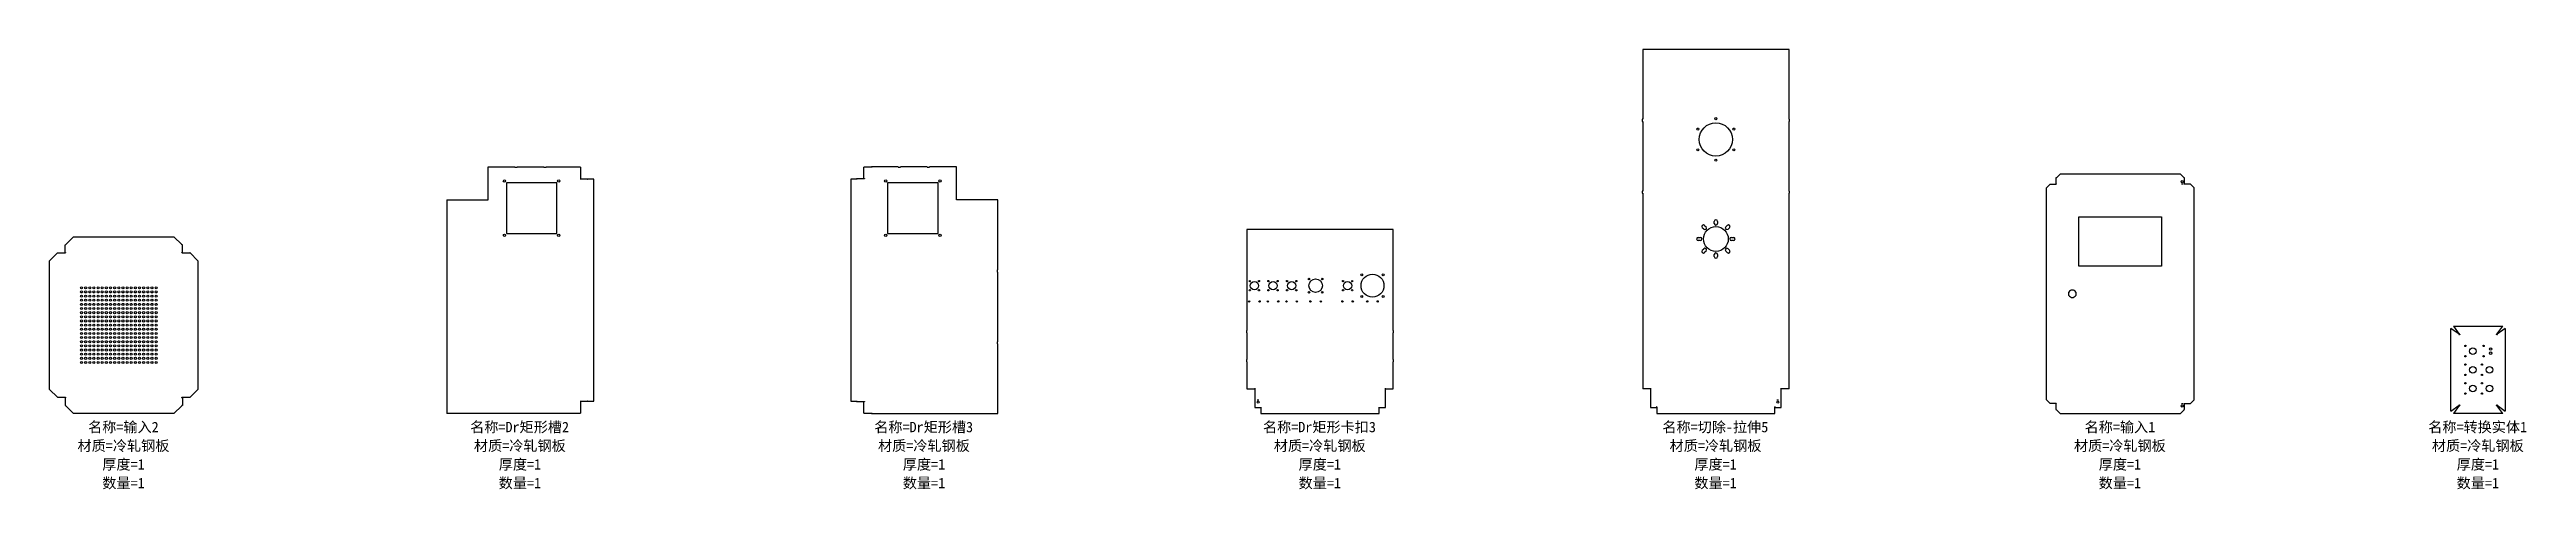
# Model space of a CAD drawing. Header units: millimetres. Extents: x -179 to 5797, y -183 to 877.
import ezdxf

# ---------------------------------------------------------------- set-up
doc = ezdxf.new("R2010")
doc.units = ezdxf.units.MM
doc.layers.add('防拉孔线', color=30, linetype='Continuous')
doc.layers.add('零件信息', color=131, linetype='Continuous')
doc.styles.add('SLDTEXTSTYLE1', font='', dxfattribs={"bigfont": 'bigfont'})
doc.styles.get('SLDTEXTSTYLE1').set_extended_font_data('宋体')

msp = doc.modelspace()

# ---------------------------------------------------------------- linework, layer by layer
at = {"color": 7, "linetype": 'Continuous', "lineweight": 25}
for p, q in [((3664.9, 877.2), (3664.9, 709.2)), ((4017.9, 877.2), (3664.9, 877.2)), ((4017.9, 709.2), (4017.9, 877.2)), ((3663.9, 709.2), (3663.9, 704.2)), ((3664.9, 709.2), (3663.9, 709.2)), ((3663.9, 704.2), (3664.9, 704.2)), ((3664.9, 704.2), (3664.9, 536.2)), ((4018.9, 709.2), (4017.9, 709.2)), ((4017.9, 704.2), (4018.9, 704.2)), ((4017.9, 536.2), (4017.9, 704.2)), ((4018.9, 704.2), (4018.9, 709.2)), ((879.1, 515), (879.1, 595)), ((879.1, 595), (943.9, 595)), ((1045.1, 556), (923.1, 556)), ((923.1, 556), (923.1, 434)), ((943.9, 595), (943.9, 593.8)), ((943.9, 593.8), (949.3, 593.8)), ((949.3, 595), (949.3, 593.8)), ((949.3, 595), (1013.9, 595)), ((1013.9, 595), (1013.9, 593.8)), ((1013.9, 593.8), (1019.3, 593.8)), ((1019.3, 595), (1019.3, 593.8)), ((1019.3, 595), (1084.1, 595)), ((1045.1, 434), (1045.1, 556)), ((1084.1, 594.1), (1082.9, 594.1)), ((1082.9, 594.1), (1082.9, 594)), ((1102.4, 594), (1082.9, 594)), ((1084.1, 595), (1084.1, 594.1)), ((1102.4, 566.1), (1101.2, 566.1)), ((1101.2, 566.1), (1101.2, 566)), ((1101.2, 566), (1119.7, 566)), ((1102.4, 594), (1102.4, 566.1)), ((1118.5, 565.1), (1119.7, 565.1)), ((1118.5, 565), (1118.5, 565.1)), ((1134, 565), (1118.5, 565)), ((1119.7, 565.1), (1119.7, 566)), ((1134, 30), (1134, 565)), ((1754, 565), (1754, 30)), ((1769.8, 565), (1754, 565)), ((1768.3, 566), (1768.3, 565.4)), ((1787.1, 566), (1768.3, 566)), ((1769.8, 565.4), (1768.3, 565.4)), ((1769.8, 565), (1769.8, 565.4)), ((1785.6, 566.4), (1785.6, 594)), ((1805.4, 594), (1785.6, 594)), ((1785.6, 566.4), (1787.1, 566.4)), ((1787.1, 566.4), (1787.1, 566)), ((1803.9, 595), (1803.9, 594.4)), ((1868.7, 595), (1803.9, 595)), ((1805.4, 594.4), (1803.9, 594.4)), ((1805.4, 594), (1805.4, 594.4)), ((1964.9, 556), (1842.9, 556)), ((1842.9, 556), (1842.9, 434)), ((1868.7, 595), (1868.7, 593.8)), ((1868.7, 593.8), (1874.1, 593.8)), ((1874.1, 595), (1874.1, 593.8)), ((1938.7, 595), (1874.1, 595)), ((1938.7, 595), (1938.7, 593.8)), ((1938.7, 593.8), (1944.1, 593.8)), ((1944.1, 595), (1944.1, 593.8)), ((2008.9, 595), (1944.1, 595)), ((1964.9, 434), (1964.9, 556)), ((2008.9, 515), (2008.9, 595)), ((4638.9, 544.2), (4647.8, 553.1)), ((4638.9, 33), (4638.9, 544.2)), ((4648.3, 553.1), (4647.8, 553.1)), ((4648.3, 553.1), (4662.1, 553.1)), ((4661.5, 567.8), (4661.5, 554)), ((4662.7, 567.8), (4661.5, 567.8)), ((4661.5, 554), (4662.7, 554)), ((4662.6, 553.5), (4662.1, 553.1)), ((4662.7, 554), (4662.6, 553.5)), ((4663, 568.3), (4662.7, 567.8)), ((4671.9, 577.2), (4663, 568.3)), ((4962.2, 577.2), (4671.9, 577.2)), ((4971.1, 568.3), (4962.2, 577.2)), ((4971.3, 567.8), (4971.1, 568.3)), ((4972.5, 567.8), (4971.3, 567.8)), ((4971.3, 554), (4972.5, 554)), ((4971.4, 553.5), (4971.3, 554)), ((4971.9, 553.1), (4971.4, 553.5)), ((4985.7, 553.1), (4971.9, 553.1)), ((4972.5, 554), (4972.5, 567.8)), ((4986.2, 553.1), (4985.7, 553.1)), ((4995.1, 544.2), (4986.2, 553.1)), ((4995.1, 33), (4995.1, 544.2)), ((779.1, 515), (779.1, 346.2)), ((779.1, 515), (879.1, 515)), ((2108.9, 515), (2008.9, 515)), ((2108.9, 346.2), (2108.9, 515)), ((3663.9, 536.2), (3663.9, 531.2)), ((3664.9, 536.2), (3663.9, 536.2)), ((3663.9, 531.2), (3664.9, 531.2)), ((3664.9, 531.2), (3664.9, 59.9)), ((4018.9, 536.2), (4017.9, 536.2)), ((4017.9, 531.2), (4018.9, 531.2)), ((4017.9, 59.9), (4017.9, 531.2)), ((4018.9, 531.2), (4018.9, 536.2)), ((-140, 407.3), (-121.1, 426.2)), ((-121.1, 426.2), (121.1, 426.2)), ((140, 407.3), (121.1, 426.2)), ((923.1, 434), (1045.1, 434)), ((1842.9, 434), (1964.9, 434)), ((2709.9, 443.5), (2709.9, 199.9)), ((3062.9, 443.5), (2709.9, 443.5)), ((3062.9, 199.9), (3062.9, 443.5)), ((3798.9, 424.7), (3803.9, 424.7)), ((3812.1, 444.4), (3808.5, 447.9)), ((3814.2, 453.6), (3817.7, 450)), ((3837.4, 458.2), (3837.4, 463.2)), ((3845.4, 463.2), (3845.4, 458.2)), ((3865.1, 450), (3868.6, 453.6)), ((3874.3, 447.9), (3870.8, 444.4)), ((3878.9, 424.7), (3883.9, 424.7)), ((4717.5, 474.2), (4916.6, 474.2)), ((4717.5, 355), (4717.5, 474.2)), ((4916.6, 474.2), (4916.6, 355)), ((-160.2, 387.1), (-179.1, 368.2)), ((-179.1, 58), (-179.1, 368.2)), ((-159.7, 387.1), (-160.2, 387.1)), ((-159.7, 387.1), (-140.9, 387.1)), ((-141.5, 388), (-141.5, 406.8)), ((-141.5, 406.8), (-140.3, 406.8)), ((-140.3, 388), (-141.5, 388)), ((-140.4, 387.5), (-140.9, 387.1)), ((-140.3, 388), (-140.4, 387.5)), ((-140, 407.3), (-140.3, 406.8)), ((140.3, 406.8), (140, 407.3)), ((141.5, 406.8), (140.3, 406.8)), ((140.3, 388), (141.5, 388)), ((140.4, 387.5), (140.3, 388)), ((140.9, 387.1), (140.4, 387.5)), ((140.9, 387.1), (159.7, 387.1)), ((141.5, 388), (141.5, 406.8)), ((160.2, 387.1), (159.7, 387.1)), ((160.2, 387.1), (179.1, 368.2)), ((179.1, 368.2), (179.1, 58)), ((3803.9, 416.7), (3798.9, 416.7)), ((3808.5, 393.5), (3812.1, 397)), ((3817.7, 391.4), (3814.2, 387.8)), ((3837.4, 378.2), (3837.4, 383.2)), ((3845.4, 383.2), (3845.4, 378.2)), ((3868.6, 387.8), (3865.1, 391.4)), ((3870.8, 397), (3874.3, 393.5)), ((3883.9, 416.7), (3878.9, 416.7)), ((780.3, 346.2), (779.1, 346.2)), ((779.1, 340.8), (779.1, 173.2)), ((779.1, 340.8), (780.3, 340.8)), ((780.3, 340.8), (780.3, 346.2)), ((2108.9, 346.2), (2107.7, 346.2)), ((2107.7, 346.2), (2107.7, 340.8)), ((2108.9, 340.8), (2107.7, 340.8)), ((2108.9, 173.2), (2108.9, 340.8)), ((4916.6, 355), (4717.5, 355)), ((4693.4, 284.7), (4693.4, 292.5)), ((4709.6, 292.5), (4709.6, 284.7)), ((2708.9, 199.9), (2708.9, 194.9)), ((2709.9, 199.9), (2708.9, 199.9)), ((2708.9, 194.9), (2709.9, 194.9)), ((2709.9, 194.9), (2709.9, 129.9)), ((3063.9, 199.9), (3062.9, 199.9)), ((3062.9, 194.9), (3063.9, 194.9)), ((3062.9, 129.9), (3062.9, 194.9)), ((3063.9, 194.9), (3063.9, 199.9)), ((5615.1, 6), (5615.1, 204.9)), ((5634.6, 191), (5615.1, 204.9)), ((5621.1, 210.9), (5635.1, 191.5)), ((5621.1, 210.9), (5740.1, 210.9)), ((5634.6, 191), (5633.9, 191)), ((5633.9, 191), (5633.9, 190.5)), ((5633.9, 190.5), (5634.7, 190.5)), ((5634.7, 190.5), (5634.7, 189.6)), ((5635.6, 189.6), (5634.7, 189.6)), ((5635.6, 192.1), (5635.1, 192.1)), ((5635.1, 192.1), (5635.1, 191.5)), ((5635.6, 191.4), (5635.6, 192.1)), ((5636.4, 191.4), (5635.6, 191.4)), ((5635.6, 190.5), (5635.6, 189.6)), ((5636.4, 190.5), (5635.6, 190.5)), ((5636.4, 191.4), (5636.4, 190.5)), ((5725.6, 191.4), (5724.7, 191.4)), ((5724.7, 190.5), (5724.7, 191.4)), ((5725.6, 190.5), (5724.7, 190.5)), ((5726.1, 192.1), (5725.6, 192.1)), ((5725.6, 192.1), (5725.6, 191.4)), ((5725.6, 189.6), (5725.6, 190.5)), ((5726.5, 189.6), (5725.6, 189.6)), ((5726.1, 191.5), (5740.1, 210.9)), ((5726.1, 191.5), (5726.1, 192.1)), ((5726.5, 189.6), (5726.5, 190.5)), ((5726.5, 190.5), (5727.2, 190.5)), ((5746, 204.9), (5726.6, 191)), ((5727.2, 191), (5726.6, 191)), ((5727.2, 190.5), (5727.2, 191)), ((5746, 204.9), (5746, 6)), ((780.3, 173.2), (779.1, 173.2)), ((779.1, 167.8), (779.1, 0)), ((779.1, 167.8), (780.3, 167.8)), ((780.3, 167.8), (780.3, 173.2)), ((2108.9, 173.2), (2107.7, 173.2)), ((2107.7, 173.2), (2107.7, 167.8)), ((2108.9, 167.8), (2107.7, 167.8)), ((2108.9, 0), (2108.9, 167.8)), ((2708.9, 129.9), (2708.9, 124.9)), ((2709.9, 129.9), (2708.9, 129.9)), ((2708.9, 124.9), (2709.9, 124.9)), ((2709.9, 124.9), (2709.9, 59.9)), ((3063.9, 129.9), (3062.9, 129.9)), ((3062.9, 124.9), (3063.9, 124.9)), ((3062.9, 59.9), (3062.9, 124.9)), ((3063.9, 124.9), (3063.9, 129.9)), ((2709.9, 59.9), (2728.8, 59.9)), ((2728.9, 61.1), (2728.8, 61.1)), ((2728.8, 61.1), (2728.8, 59.9)), ((2728.9, 61.1), (2728.9, 14.3)), ((3044, 61.1), (3043.9, 61.1)), ((3043.9, 14.3), (3043.9, 61.1)), ((3044, 59.9), (3044, 61.1)), ((3044, 59.9), (3062.9, 59.9)), ((3683.5, 59.9), (3664.9, 59.9)), ((3683.5, 61.4), (3683.9, 61.4)), ((3683.5, 59.9), (3683.5, 61.4)), ((3683.9, 61.4), (3683.9, 14.3)), ((3998.9, 14.3), (3998.9, 61.4)), ((3998.9, 61.4), (3999.3, 61.4)), ((3999.3, 61.4), (3999.3, 59.9)), ((4017.9, 59.9), (3999.3, 59.9)), ((-160.2, 39.1), (-179.1, 58)), ((-160.2, 39.1), (-159.7, 39.1)), ((-159.7, 39.1), (-140.9, 39.1)), ((-141.5, 38.2), (-141.5, 19.4)), ((-140.3, 38.2), (-141.5, 38.2)), ((-141.5, 19.4), (-140.3, 19.4)), ((-140.9, 39.1), (-140.4, 38.7)), ((-140.4, 38.7), (-140.3, 38.2)), ((-140.3, 19.4), (-140, 18.9)), ((-140, 18.9), (-121.1, 0)), ((121.1, 0), (-121.1, 0)), ((140, 18.9), (121.1, 0)), ((140, 18.9), (140.3, 19.4)), ((140.3, 38.2), (140.4, 38.7)), ((140.3, 38.2), (141.5, 38.2)), ((141.5, 19.4), (140.3, 19.4)), ((140.4, 38.7), (140.9, 39.1)), ((140.9, 39.1), (159.7, 39.1)), ((141.5, 38.2), (141.5, 19.4)), ((159.7, 39.1), (160.2, 39.1)), ((160.2, 39.1), (179.1, 58)), ((1084.1, 0), (779.1, 0)), ((1082.9, 1), (1102.4, 1)), ((1082.9, 1), (1082.9, 0.9)), ((1082.9, 0.9), (1084.1, 0.9)), ((1084.1, 0.9), (1084.1, 0)), ((1101.2, 29), (1101.2, 28.9)), ((1119.7, 29), (1101.2, 29)), ((1101.2, 28.9), (1102.4, 28.9)), ((1102.4, 28.9), (1102.4, 1)), ((1118.5, 30), (1134, 30)), ((1118.5, 29.9), (1118.5, 30)), ((1119.7, 29.9), (1118.5, 29.9)), ((1119.7, 29), (1119.7, 29.9)), ((1754, 30), (1769.8, 30)), ((1768.3, 29.6), (1768.3, 29)), ((1768.3, 29.6), (1769.8, 29.6)), ((1768.3, 29), (1787.1, 29)), ((1769.8, 29.6), (1769.8, 30)), ((1785.6, 1), (1785.6, 28.6)), ((1787.1, 28.6), (1785.6, 28.6)), ((1785.6, 1), (1805.4, 1)), ((1787.1, 29), (1787.1, 28.6)), ((1803.9, 0.6), (1803.9, 0)), ((1803.9, 0.6), (1805.4, 0.6)), ((1803.9, 0), (2108.9, 0)), ((1805.4, 0.6), (1805.4, 1)), ((2728.9, 14.3), (2743.8, 14.3)), ((2743.8, 15.5), (2743.9, 15.5)), ((2743.8, 14.3), (2743.8, 15.5)), ((2743.9, 15.5), (2743.9, 0)), ((2743.9, 0), (3028.9, 0)), ((3028.9, 15.5), (3029, 15.5)), ((3028.9, 0), (3028.9, 15.5)), ((3029, 15.5), (3029, 14.3)), ((3029, 14.3), (3043.9, 14.3)), ((3683.9, 14.3), (3698.5, 14.3)), ((3698.9, 15.8), (3698.5, 15.8)), ((3698.5, 15.8), (3698.5, 14.3)), ((3698.9, 15.8), (3698.9, 0)), ((3698.9, 0), (3983.9, 0)), ((3984.3, 15.8), (3983.9, 15.8)), ((3983.9, 0), (3983.9, 15.8)), ((3984.3, 14.3), (3984.3, 15.8)), ((3984.3, 14.3), (3998.9, 14.3)), ((4647.8, 24.1), (4638.9, 33)), ((4647.8, 24.1), (4648.3, 24.1)), ((4662.1, 24.1), (4648.3, 24.1)), ((4661.5, 23.2), (4661.5, 9.4)), ((4662.7, 23.2), (4661.5, 23.2)), ((4661.5, 9.4), (4662.7, 9.4)), ((4662.1, 24.1), (4662.6, 23.7)), ((4662.6, 23.7), (4662.7, 23.2)), ((4662.7, 9.4), (4663, 8.9)), ((4663, 8.9), (4671.9, 0)), ((4671.9, 0), (4962.2, 0)), ((4962.2, 0), (4971.1, 8.9)), ((4971.1, 8.9), (4971.3, 9.4)), ((4971.3, 23.2), (4971.4, 23.7)), ((4972.5, 23.2), (4971.3, 23.2)), ((4971.3, 9.4), (4972.5, 9.4)), ((4971.4, 23.7), (4971.9, 24.1)), ((4971.9, 24.1), (4985.7, 24.1)), ((4972.5, 9.4), (4972.5, 23.2)), ((4985.7, 24.1), (4986.2, 24.1)), ((4986.2, 24.1), (4995.1, 33)), ((5615.1, 6), (5634.6, 19.9)), ((5635.1, 19.4), (5621.1, 0)), ((5740.1, 0), (5621.1, 0)), ((5634.7, 20.4), (5633.9, 20.4)), ((5633.9, 20.4), (5633.9, 19.9)), ((5633.9, 19.9), (5634.6, 19.9)), ((5634.7, 21.3), (5635.6, 21.3)), ((5634.7, 21.3), (5634.7, 20.4)), ((5635.1, 19.4), (5635.1, 18.8)), ((5635.1, 18.8), (5635.6, 18.8)), ((5635.6, 21.3), (5635.6, 20.4)), ((5635.6, 20.4), (5636.4, 20.4)), ((5635.6, 19.5), (5636.4, 19.5)), ((5635.6, 18.8), (5635.6, 19.5)), ((5636.4, 20.4), (5636.4, 19.5)), ((5724.7, 20.4), (5725.6, 20.4)), ((5724.7, 19.5), (5724.7, 20.4)), ((5724.7, 19.5), (5725.6, 19.5)), ((5725.6, 21.3), (5726.5, 21.3)), ((5725.6, 20.4), (5725.6, 21.3)), ((5725.6, 19.5), (5725.6, 18.8)), ((5725.6, 18.8), (5726.1, 18.8)), ((5740.1, 0), (5726.1, 19.4)), ((5726.1, 18.8), (5726.1, 19.4)), ((5726.5, 20.4), (5726.5, 21.3)), ((5727.2, 20.4), (5726.5, 20.4)), ((5726.6, 19.9), (5746, 6)), ((5726.6, 19.9), (5727.2, 19.9)), ((5727.2, 19.9), (5727.2, 20.4))]:
    msp.add_line(p, q, dxfattribs=at)
for centre, radius in [((3798.1, 685.7), 2.5), ((3841.4, 660.7), 40), ((3841.4, 710.7), 2.5), ((3884.7, 685.7), 2.5), ((3798.1, 635.7), 2.5), ((3841.4, 610.7), 2.5), ((3884.7, 635.7), 2.5), ((918.6, 560.5), 2.8), ((1049.6, 560.5), 2.8), ((1838.4, 560.5), 2.8), ((1969.4, 560.5), 2.8), ((4966.5, 558.9), 2.6), ((918.6, 429.5), 2.8), ((1049.6, 429.5), 2.8), ((1838.4, 429.5), 2.8), ((1969.4, 429.5), 2.8), ((3841.4, 420.7), 30), ((-102, 303.1), 2.5), ((-92, 303.1), 2.5), ((-82, 303.1), 2.5), ((-72, 303.1), 2.5), ((-62, 303.1), 2.5), ((-52, 303.1), 2.5), ((-42, 303.1), 2.5), ((-32, 303.1), 2.5), ((-22, 303.1), 2.5), ((-12, 303.1), 2.5), ((-2, 303.1), 2.5), ((8, 303.1), 2.5), ((18, 303.1), 2.5), ((28, 303.1), 2.5), ((38, 303.1), 2.5), ((48, 303.1), 2.5), ((58, 303.1), 2.5), ((68, 303.1), 2.5), ((78, 303.1), 2.5), ((2716.9, 319.2), 1.6), ((2727.9, 308.2), 10.2), ((2738.9, 319.2), 1.6), ((2761.9, 319.2), 1.6), ((2772.9, 308.2), 10.2), ((2783.9, 319.2), 1.6), ((2806.9, 319.2), 1.6), ((2817.9, 308.2), 10.2), ((2828.9, 319.2), 1.6), ((2859.7, 324.2), 1.75), ((2875.7, 308.2), 16.2), ((2891.7, 324.2), 1.75), ((2941.9, 319.2), 1.6), ((2952.9, 308.2), 10.2), ((2963.9, 319.2), 1.6), ((2986.9, 334.2), 2.25), ((3012.9, 308.2), 27.7), ((3038.9, 334.2), 2.25), ((-102, 293.1), 2.5), ((-102, 283.1), 2.5), ((-102, 273.1), 2.5), ((-102, 263.1), 2.5), ((-102, 253.1), 2.5), ((-102, 243.1), 2.5), ((-92, 293.1), 2.5), ((-92, 283.1), 2.5), ((-92, 273.1), 2.5), ((-92, 263.1), 2.5), ((-92, 253.1), 2.5), ((-92, 243.1), 2.5), ((-82, 293.1), 2.5), ((-82, 283.1), 2.5), ((-82, 273.1), 2.5), ((-82, 263.1), 2.5), ((-82, 253.1), 2.5), ((-82, 243.1), 2.5), ((-72, 293.1), 2.5), ((-72, 283.1), 2.5), ((-72, 273.1), 2.5), ((-72, 263.1), 2.5), ((-72, 253.1), 2.5), ((-72, 243.1), 2.5), ((-62, 293.1), 2.5), ((-62, 283.1), 2.5), ((-62, 273.1), 2.5), ((-62, 263.1), 2.5), ((-62, 253.1), 2.5), ((-62, 243.1), 2.5), ((-52, 293.1), 2.5), ((-52, 283.1), 2.5), ((-52, 273.1), 2.5), ((-52, 263.1), 2.5), ((-52, 253.1), 2.5), ((-52, 243.1), 2.5), ((-42, 293.1), 2.5), ((-42, 283.1), 2.5), ((-42, 273.1), 2.5), ((-42, 263.1), 2.5), ((-42, 253.1), 2.5), ((-42, 243.1), 2.5), ((-32, 293.1), 2.5), ((-32, 283.1), 2.5), ((-32, 273.1), 2.5), ((-32, 263.1), 2.5), ((-32, 253.1), 2.5), ((-32, 243.1), 2.5), ((-22, 293.1), 2.5), ((-22, 283.1), 2.5), ((-22, 273.1), 2.5), ((-22, 263.1), 2.5), ((-22, 253.1), 2.5), ((-22, 243.1), 2.5), ((-12, 293.1), 2.5), ((-12, 283.1), 2.5), ((-12, 273.1), 2.5), ((-12, 263.1), 2.5), ((-12, 253.1), 2.5), ((-12, 243.1), 2.5), ((-2, 293.1), 2.5), ((-2, 283.1), 2.5), ((-2, 273.1), 2.5), ((-2, 263.1), 2.5), ((-2, 253.1), 2.5), ((-2, 243.1), 2.5), ((8, 293.1), 2.5), ((8, 283.1), 2.5), ((8, 273.1), 2.5), ((8, 263.1), 2.5), ((8, 253.1), 2.5), ((8, 243.1), 2.5), ((18, 293.1), 2.5), ((18, 283.1), 2.5), ((18, 273.1), 2.5), ((18, 263.1), 2.5), ((18, 253.1), 2.5), ((18, 243.1), 2.5), ((28, 293.1), 2.5), ((28, 283.1), 2.5), ((28, 273.1), 2.5), ((28, 263.1), 2.5), ((28, 253.1), 2.5), ((28, 243.1), 2.5), ((38, 293.1), 2.5), ((38, 283.1), 2.5), ((38, 273.1), 2.5), ((38, 263.1), 2.5), ((38, 253.1), 2.5), ((38, 243.1), 2.5), ((48, 293.1), 2.5), ((48, 283.1), 2.5), ((48, 273.1), 2.5), ((48, 263.1), 2.5), ((48, 253.1), 2.5), ((48, 243.1), 2.5), ((58, 293.1), 2.5), ((58, 283.1), 2.5), ((58, 273.1), 2.5), ((58, 263.1), 2.5), ((58, 253.1), 2.5), ((58, 243.1), 2.5), ((68, 293.1), 2.5), ((68, 283.1), 2.5), ((68, 273.1), 2.5), ((68, 263.1), 2.5), ((68, 253.1), 2.5), ((68, 243.1), 2.5), ((78, 293.1), 2.5), ((78, 283.1), 2.5), ((78, 273.1), 2.5), ((78, 263.1), 2.5), ((78, 253.1), 2.5), ((78, 243.1), 2.5), ((2715.4, 270.2), 1.6), ((2716.9, 297.2), 1.6), ((2738.9, 297.2), 1.6), ((2740.4, 270.2), 1.6), ((2760.4, 270.2), 1.6), ((2761.9, 297.2), 1.6), ((2783.9, 297.2), 1.6), ((2785.4, 270.2), 1.6), ((2805.4, 270.2), 1.6), ((2806.9, 297.2), 1.6), ((2828.9, 297.2), 1.6), ((2830.4, 270.2), 1.6), ((2859.7, 292.2), 1.75), ((2863.2, 270.2), 1.6), ((2888.2, 270.2), 1.6), ((2891.7, 292.2), 1.75), ((2940.4, 270.2), 1.6), ((2941.9, 297.2), 1.6), ((2963.9, 297.2), 1.6), ((2965.4, 270.2), 1.6), ((2986.9, 282.2), 2.25), ((3000.4, 270.2), 1.6), ((3025.4, 270.2), 1.6), ((3038.9, 282.2), 2.25), ((-102, 233.1), 2.5), ((-102, 223.1), 2.5), ((-102, 213.1), 2.5), ((-102, 203.1), 2.5), ((-102, 193.1), 2.5), ((-102, 183.1), 2.5), ((-92, 233.1), 2.5), ((-92, 223.1), 2.5), ((-92, 213.1), 2.5), ((-92, 203.1), 2.5), ((-92, 193.1), 2.5), ((-92, 183.1), 2.5), ((-82, 233.1), 2.5), ((-82, 223.1), 2.5), ((-82, 213.1), 2.5), ((-82, 203.1), 2.5), ((-82, 193.1), 2.5), ((-82, 183.1), 2.5), ((-72, 233.1), 2.5), ((-72, 223.1), 2.5), ((-72, 213.1), 2.5), ((-72, 203.1), 2.5), ((-72, 193.1), 2.5), ((-72, 183.1), 2.5), ((-62, 233.1), 2.5), ((-62, 223.1), 2.5), ((-62, 213.1), 2.5), ((-62, 203.1), 2.5), ((-62, 193.1), 2.5), ((-62, 183.1), 2.5), ((-52, 233.1), 2.5), ((-52, 223.1), 2.5), ((-52, 213.1), 2.5), ((-52, 203.1), 2.5), ((-52, 193.1), 2.5), ((-52, 183.1), 2.5), ((-42, 233.1), 2.5), ((-42, 223.1), 2.5), ((-42, 213.1), 2.5), ((-42, 203.1), 2.5), ((-42, 193.1), 2.5), ((-42, 183.1), 2.5), ((-32, 233.1), 2.5), ((-32, 223.1), 2.5), ((-32, 213.1), 2.5), ((-32, 203.1), 2.5), ((-32, 193.1), 2.5), ((-32, 183.1), 2.5), ((-22, 233.1), 2.5), ((-22, 223.1), 2.5), ((-22, 213.1), 2.5), ((-22, 203.1), 2.5), ((-22, 193.1), 2.5), ((-22, 183.1), 2.5), ((-12, 233.1), 2.5), ((-12, 223.1), 2.5), ((-12, 213.1), 2.5), ((-12, 203.1), 2.5), ((-12, 193.1), 2.5), ((-12, 183.1), 2.5), ((-2, 233.1), 2.5), ((-2, 223.1), 2.5), ((-2, 213.1), 2.5), ((-2, 203.1), 2.5), ((-2, 193.1), 2.5), ((-2, 183.1), 2.5), ((8, 233.1), 2.5), ((8, 223.1), 2.5), ((8, 213.1), 2.5), ((8, 203.1), 2.5), ((8, 193.1), 2.5), ((8, 183.1), 2.5), ((18, 233.1), 2.5), ((18, 223.1), 2.5), ((18, 213.1), 2.5), ((18, 203.1), 2.5), ((18, 193.1), 2.5), ((18, 183.1), 2.5), ((28, 233.1), 2.5), ((28, 223.1), 2.5), ((28, 213.1), 2.5), ((28, 203.1), 2.5), ((28, 193.1), 2.5), ((28, 183.1), 2.5), ((38, 233.1), 2.5), ((38, 223.1), 2.5), ((38, 213.1), 2.5), ((38, 203.1), 2.5), ((38, 193.1), 2.5), ((38, 183.1), 2.5), ((48, 233.1), 2.5), ((48, 223.1), 2.5), ((48, 213.1), 2.5), ((48, 203.1), 2.5), ((48, 193.1), 2.5), ((48, 183.1), 2.5), ((58, 233.1), 2.5), ((58, 223.1), 2.5), ((58, 213.1), 2.5), ((58, 203.1), 2.5), ((58, 193.1), 2.5), ((58, 183.1), 2.5), ((68, 233.1), 2.5), ((68, 223.1), 2.5), ((68, 213.1), 2.5), ((68, 203.1), 2.5), ((68, 193.1), 2.5), ((68, 183.1), 2.5), ((78, 233.1), 2.5), ((78, 223.1), 2.5), ((78, 213.1), 2.5), ((78, 203.1), 2.5), ((78, 193.1), 2.5), ((78, 183.1), 2.5), ((-102, 173.1), 2.5), ((-102, 163.1), 2.5), ((-102, 153.1), 2.5), ((-102, 143.1), 2.5), ((-102, 133.1), 2.5), ((-102, 123.1), 2.5), ((-92, 173.1), 2.5), ((-92, 163.1), 2.5), ((-92, 153.1), 2.5), ((-92, 143.1), 2.5), ((-92, 133.1), 2.5), ((-92, 123.1), 2.5), ((-82, 173.1), 2.5), ((-82, 163.1), 2.5), ((-82, 153.1), 2.5), ((-82, 143.1), 2.5), ((-82, 133.1), 2.5), ((-82, 123.1), 2.5), ((-72, 173.1), 2.5), ((-72, 163.1), 2.5), ((-72, 153.1), 2.5), ((-72, 143.1), 2.5), ((-72, 133.1), 2.5), ((-72, 123.1), 2.5), ((-62, 173.1), 2.5), ((-62, 163.1), 2.5), ((-62, 153.1), 2.5), ((-62, 143.1), 2.5), ((-62, 133.1), 2.5), ((-62, 123.1), 2.5), ((-52, 173.1), 2.5), ((-52, 163.1), 2.5), ((-52, 153.1), 2.5), ((-52, 143.1), 2.5), ((-52, 133.1), 2.5), ((-52, 123.1), 2.5), ((-42, 173.1), 2.5), ((-42, 163.1), 2.5), ((-42, 153.1), 2.5), ((-42, 143.1), 2.5), ((-42, 133.1), 2.5), ((-42, 123.1), 2.5), ((-32, 173.1), 2.5), ((-32, 163.1), 2.5), ((-32, 153.1), 2.5), ((-32, 143.1), 2.5), ((-32, 133.1), 2.5), ((-32, 123.1), 2.5), ((-22, 173.1), 2.5), ((-22, 163.1), 2.5), ((-22, 153.1), 2.5), ((-22, 143.1), 2.5), ((-22, 133.1), 2.5), ((-22, 123.1), 2.5), ((-12, 173.1), 2.5), ((-12, 163.1), 2.5), ((-12, 153.1), 2.5), ((-12, 143.1), 2.5), ((-12, 133.1), 2.5), ((-12, 123.1), 2.5), ((-2, 173.1), 2.5), ((-2, 163.1), 2.5), ((-2, 153.1), 2.5), ((-2, 143.1), 2.5), ((-2, 133.1), 2.5), ((-2, 123.1), 2.5), ((8, 173.1), 2.5), ((8, 163.1), 2.5), ((8, 153.1), 2.5), ((8, 143.1), 2.5), ((8, 133.1), 2.5), ((8, 123.1), 2.5), ((18, 173.1), 2.5), ((18, 163.1), 2.5), ((18, 153.1), 2.5), ((18, 143.1), 2.5), ((18, 133.1), 2.5), ((18, 123.1), 2.5), ((28, 173.1), 2.5), ((28, 163.1), 2.5), ((28, 153.1), 2.5), ((28, 143.1), 2.5), ((28, 133.1), 2.5), ((28, 123.1), 2.5), ((38, 173.1), 2.5), ((38, 163.1), 2.5), ((38, 153.1), 2.5), ((38, 143.1), 2.5), ((38, 133.1), 2.5), ((38, 123.1), 2.5), ((48, 173.1), 2.5), ((48, 163.1), 2.5), ((48, 153.1), 2.5), ((48, 143.1), 2.5), ((48, 133.1), 2.5), ((48, 123.1), 2.5), ((58, 173.1), 2.5), ((58, 163.1), 2.5), ((58, 153.1), 2.5), ((58, 143.1), 2.5), ((58, 133.1), 2.5), ((58, 123.1), 2.5), ((68, 173.1), 2.5), ((68, 163.1), 2.5), ((68, 153.1), 2.5), ((68, 143.1), 2.5), ((68, 133.1), 2.5), ((68, 123.1), 2.5), ((78, 173.1), 2.5), ((78, 163.1), 2.5), ((78, 153.1), 2.5), ((78, 143.1), 2.5), ((78, 133.1), 2.5), ((78, 123.1), 2.5), ((5649.8, 163), 1.6), ((5649.8, 138), 1.6), ((5649.8, 118), 1.6), ((5667.8, 150.5), 8), ((5689.8, 118), 1.6), ((5693.8, 163), 1.6), ((5693.8, 138), 1.6), ((5710.8, 155.5), 3), ((5710.8, 145.5), 3), ((5649.8, 93), 1.6), ((5649.8, 73), 1.6), ((5667.8, 105.5), 8), ((5667.8, 60.5), 8), ((5689.8, 93), 1.6), ((5689.8, 73), 1.6), ((5707.8, 105.5), 8), ((5707.8, 60.5), 8), ((2736.9, 27.3), 2.6), ((3990.9, 27.3), 2.6), ((4966.5, 18.3), 2.6), ((5649.8, 48), 1.6), ((5689.8, 48), 1.6)]:
    msp.add_circle(centre, radius, dxfattribs=at)
for centre, radius, start, end in [((3798.9, 420.7), 4, 90, 270), ((3803.9, 420.7), 4, 270, 90), ((3811.4, 450.8), 4, 45, 225), ((3814.9, 447.2), 4, 225, 45), ((3841.4, 463.2), 4, 0, 180), ((3841.4, 458.2), 4, 180, 0), ((3867.9, 447.2), 4, 135, 315), ((3871.5, 450.8), 4, 315, 135), ((3878.9, 420.7), 4, 90, 270), ((3883.9, 420.7), 4, 270, 90), ((3811.4, 390.6), 4, 135, 315), ((3814.9, 394.2), 4, 315, 135), ((3841.4, 383.2), 4, 0, 180), ((3841.4, 378.2), 4, 180, 0), ((3867.9, 394.2), 4, 45, 225), ((3871.5, 390.6), 4, 225, 45), ((4701.5, 288.6), 9, 25.84193, 154.15807), ((4701.5, 288.6), 9, 205.84193, 334.15807)]:
    msp.add_arc(centre, radius, start, end, dxfattribs=at)
at = {"layer": '防拉孔线'}
for p, q in [((4964.5, 553.8), (4968.5, 553.8)), ((2738.9, 32.5), (2734.9, 32.5)), ((3992.9, 32.5), (3988.9, 32.5)), ((4968.5, 23.5), (4964.5, 23.5))]:
    msp.add_line(p, q, dxfattribs=at)

# ---------------------------------------------------------------- texts
at = {"layer": '零件信息', "char_height": 25, "attachment_point": 2, "style": 'SLDTEXTSTYLE1'}
for s, insert in [('名称=输入2', (-0.9, -20)), ('名称=Dr矩形槽2', (955.1, -20)), ('名称=Dr矩形槽3', (1930, -20)), ('名称=Dr矩形卡扣3', (2884.9, -20)), ('名称=切除-拉伸5', (3840.1, -20)), ('名称=输入1', (4816.2, -20)), ('名称=转换实体1', (5679.5, -20)), ('材质=冷轧钢板', (-0.8, -65)), ('厚度=1', (-0.7, -110)), ('材质=冷轧钢板', (955.7, -65)), ('厚度=1', (955.9, -110)), ('材质=冷轧钢板', (1930.6, -65)), ('厚度=1', (1930.8, -110)), ('材质=冷轧钢板', (2885.6, -65)), ('厚度=1', (2885.7, -110)), ('材质=冷轧钢板', (3840.6, -65)), ('厚度=1', (3840.7, -110)), ('材质=冷轧钢板', (4816.2, -65)), ('厚度=1', (4816.3, -110)), ('材质=冷轧钢板', (5679.8, -65)), ('厚度=1', (5679.9, -110)), ('数量=1', (-0.7, -155)), ('数量=1', (955.9, -155)), ('数量=1', (1930.8, -155)), ('数量=1', (2885.7, -155)), ('数量=1', (3840.7, -155)), ('数量=1', (4816.3, -155)), ('数量=1', (5679.9, -155))]:
    msp.add_mtext(s, dxfattribs=dict(at, insert=insert))

doc.saveas('drawing.dxf')
